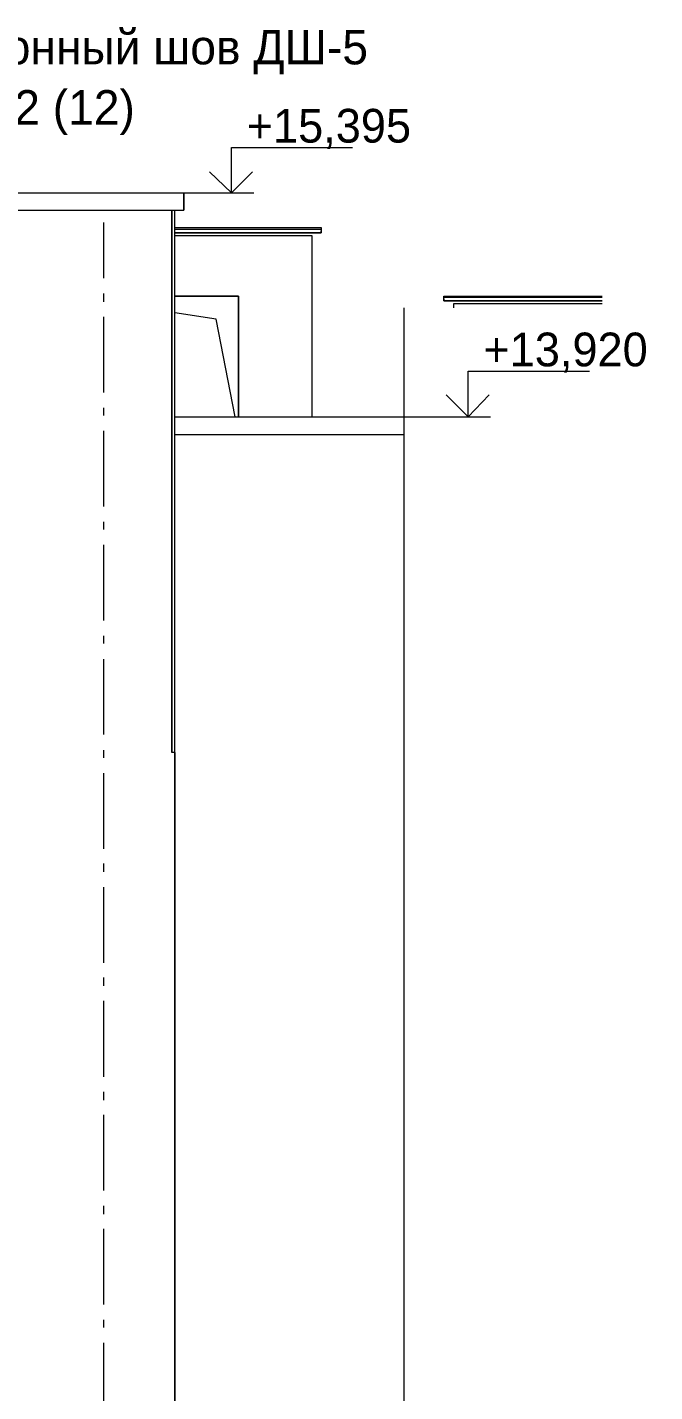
# Model space of a CAD drawing. Header units: millimetres. Extents: x 2294 to 908349, y -83289 to 219220.
# Drawn here: x 863884 to 868159, y 190485 to 199790 of the extents above; entities that cross this region are included whole.
import ezdxf

# ---------------------------------------------------------------- set-up
doc = ezdxf.new("R2010")
doc.units = ezdxf.units.MM
doc.layers.add('PDF _Геометрия', color=7, linetype='Continuous')
doc.layers.add('PDF _Текст', color=7, linetype='Continuous')

msp = doc.modelspace()

# ---------------------------------------------------------------- linework, layer by layer
at = {"layer": 'PDF _Геометрия', "lineweight": 9}
for points in [[(864658.5, 198660), (865231.2, 198660), (865274.9, 198660), (865274.9, 198970.4), (866101.1, 198970.4)], [(845371.1, 198542), (845371.1, 198660), (864951.4, 198660), (864951.4, 198542)], [(845371.1, 198660), (845371.1, 198542), (864951.4, 198542), (864951.4, 198660)], [(865117.5, 198660), (865427.9, 198660)], [(861100, 196998.8), (861152.5, 196998.8), (861152.5, 194843.6), (861152.5, 186166.1), (863919.7, 186166.1), (863919.7, 182808.7), (864890.2, 182808.7), (864890.2, 186166.1), (864890.2, 194843.6), (864868.3, 194843.6), (864868.3, 198542), (864868.3, 194843.6)], [(864890.2, 194843.6), (864890.2, 191350.7), (864890.2, 190502.7), (864890.2, 187739.8), (864890.2, 190502.7), (864890.2, 191350.7), (864890.2, 194843.6), (864890.2, 191350.7), (864890.2, 190502.7), (864890.2, 187739.8), (864890.2, 190502.7), (864890.2, 191350.7), (864890.2, 194843.6), (864890.2, 191350.7), (864890.2, 190502.7), (864890.2, 187739.8), (864890.2, 190502.7), (864890.2, 191350.7), (864890.2, 194843.6), (864890.2, 191350.7), (864890.2, 190502.7), (864890.2, 187739.8), (864890.2, 190502.7), (864890.2, 191350.7), (864890.2, 194843.6), (864890.2, 187739.8), (864890.2, 190502.7), (864890.2, 191350.7), (864890.2, 194843.6), (864890.2, 198542)], [(864405, 198078.6), (864405, 198458.9)], [(864890.2, 198424), (865886.9, 198424), (865886.9, 198410.8), (864890.2, 198410.8)], [(865886.9, 198410.8), (865886.9, 198389), (864890.2, 198389), (865886.9, 198389), (865886.9, 198402.1)], [(865825.7, 197134.3), (865825.7, 198367.1), (864890.2, 198367.1)], [(864405, 197916.9), (864405, 197973.7)], [(867801.7, 197947.5), (866721.9, 197947.5), (866721.9, 197956.2), (867801.7, 197956.2)], [(866721.9, 197938.7), (866721.9, 197925.6), (867801.7, 197925.6), (866721.9, 197925.6), (866721.9, 197947.5)], [(865301.1, 197134.3), (865170, 197798.8), (864890.2, 197842.5)], [(866450.8, 197877.5), (866450.8, 190231.6), (866761.2, 190074.2), (866140.5, 189768.2), (866450.8, 189610.9), (866450.8, 181965)], [(867801.7, 197903.7), (866787.5, 197903.7), (866787.5, 197877.5)], [(864405, 197300.5), (864405, 197816.3)], [(866359, 197134.3), (866735, 197134.3), (866888, 197134.3), (866888, 197444.7), (867714.2, 197444.7)], [(864405, 197143.1), (864405, 197195.5)], [(864890.2, 197134.3), (866450.8, 197134.3)], [(866730.6, 197134.3), (867041, 197134.3)], [(864405, 196522.3), (864405, 197038.2)], [(864890.2, 197011.9), (866450.8, 197011.9)], [(864405, 196364.9), (864405, 196417.4)], [(864405, 195744.2), (864405, 196260)], [(864405, 195586.8), (864405, 195639.3)], [(864405, 194966), (864405, 195481.9)], [(864405, 194808.7), (864405, 194861.1)], [(864405, 194187.9), (864405, 194703.7)], [(864405, 194030.5), (864405, 194087.4)], [(864405, 193409.8), (864405, 193925.6)], [(864405, 193252.4), (864405, 193309.2)], [(864405, 192631.6), (864405, 193151.8)], [(864405, 192474.2), (864405, 192531.1)], [(864405, 191857.8), (864405, 192373.7)], [(864405, 191696.1), (864405, 191752.9)], [(864405, 191079.7), (864405, 191595.6)], [(864405, 190922.3), (864405, 190974.8)], [(864405, 190301.6), (864405, 190817.4)]]:
    msp.add_lwpolyline(points, dxfattribs=at)
at = {"layer": 'PDF _Геометрия', "lineweight": 18}
for points in [[(865126.3, 198804.3), (865274.9, 198660), (865419.2, 198804.3)], [(866739.4, 197283), (866888, 197134.3), (867032.3, 197283)]]:
    msp.add_lwpolyline(points, dxfattribs=at)
at = {"layer": 'PDF _Геометрия', "lineweight": 9}
msp.add_lwpolyline([(864890.2, 197956.2), (865323, 197956.2), (865323, 197134.3), (865323, 197956.2)], close=True, dxfattribs=at)

# ---------------------------------------------------------------- texts
at = {"layer": 'PDF _Текст', "attachment_point": 4, "style": ''}
for s, insert, char_height in [('Деформационный шов ДШ-5', (861986.5, 199619.4), 235.287), ('см. узел №22 (12)', (861986.5, 199208.5), 235.287), ('+15,395', (865378.8, 199097.3), 229.97), ('+13,920', (866991.8, 197571.6), 229.97)]:
    msp.add_mtext(s, dxfattribs=dict(at, insert=insert, char_height=char_height))

doc.saveas('drawing.dxf')
